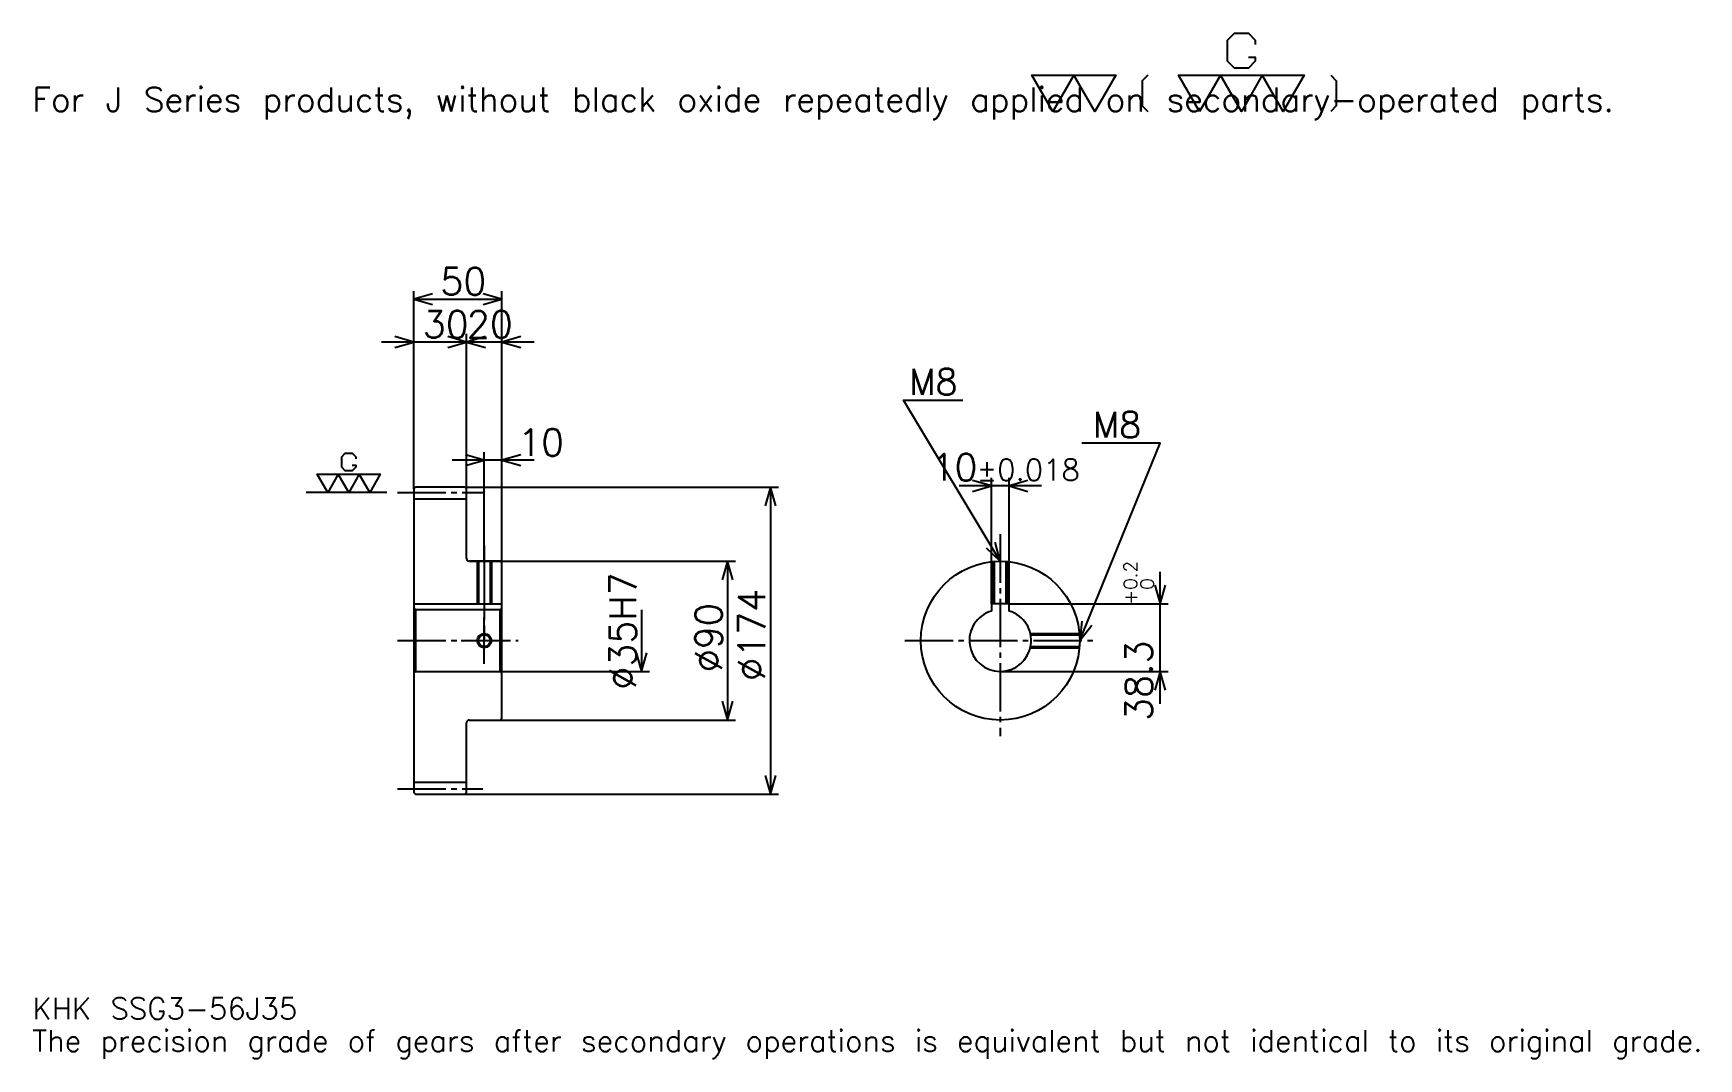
# Model space of a CAD drawing. Extents: x 31 to 975, y 11 to 592.
import ezdxf

# ---------------------------------------------------------------- set-up
doc = ezdxf.new("R2010")
doc.units = 0
doc.linetypes.add('DASHDOT', pattern=[36.521738, 27.391304, -3.043478, 3.043478, -3.043478])
doc.layers.get('0').update_dxf_attribs({"linetype": 'CONTINUOUS'})
doc.layers.add('DASHDOT', color=6, linetype='DASHDOT')
doc.styles.add('KANJI', font='TXT', dxfattribs={"bigfont": 'BIGFONT'})

msp = doc.modelspace()

# ---------------------------------------------------------------- linework, layer by layer
at = {"color": 5}
for p, q in [((246.521729, 335.043488), (246.521729, 446.130432)), ((296.521729, 335.043488), (296.521729, 446.130432)), ((246.521729, 441.565216), (296.521729, 441.565216)), ((294.782593, 417.217407), (228.260864, 417.217407)), ((314.782593, 417.217407), (258.260864, 417.217407)), ((276.521729, 335.043488), (276.521729, 421.782623)), ((314.782593, 350.260864), (268.260864, 350.260864)), ((286.521729, 335.043488), (286.521729, 354.826111)), ((573.913025, 268.843475), (573.913025, 340.217407)), ((583.913025, 268.843475), (583.913025, 340.217407)), ((246.521729, 334.043488), (246.521729, 335.043488)), ((275.521729, 335.043488), (296.521729, 335.043488)), ((276.521729, 334.043488), (276.521729, 335.043488)), ((286.521729, 293.043488), (286.521729, 335.043488)), ((286.521729, 293.043488), (286.521729, 335.043488)), ((296.521729, 335.043488), (453.260864, 335.043488)), ((296.521729, 292.043488), (296.521729, 335.043488)), ((448.695648, 335.043488), (448.695648, 161.043488)), ((602.173889, 335.652191), (555.652161, 335.652191)), ((278.021729, 293.043488), (296.521729, 293.043488)), ((296.521729, 293.043488), (428.913025, 293.043488)), ((424.347809, 293.043488), (424.347809, 203.043488)), ((669.565186, 212.282623), (669.565186, 287.10437)), ((375.652161, 265.543488), (375.652161, 230.543488)), ((583.913025, 268.843475), (674.130371, 268.843475)), ((296.521729, 230.543488), (380.217377, 230.543488)), ((578.913025, 230.543488), (674.130371, 230.543488)), ((278.021729, 203.043488), (296.521729, 203.043488)), ((296.521729, 203.043488), (428.913025, 203.043488)), ((275.521729, 161.043488), (296.521729, 161.043488)), ((296.521729, 161.043488), (453.260864, 161.043488))]:
    msp.add_line(p, q, dxfattribs=at)
at = {"color": 7}
msp.add_line((231.304337, 332.043488), (185.652161, 332.043488), dxfattribs=at)
at = {"color": 4}
for p, q in [((246.521729, 328.293488), (276.521729, 328.293488)), ((246.521729, 268.843475), (296.521729, 268.843475)), ((247.521729, 265.543488), (247.521729, 230.543488)), ((295.521729, 265.543488), (296.521729, 266.543488)), ((295.521729, 230.543488), (296.521729, 229.543488)), ((246.521729, 167.793488), (276.521729, 167.793488))]:
    msp.add_line(p, q, dxfattribs=at)
at = {"color": 7}
for points in [[(719.478271, 578.687012), (723.434814, 578.687012), (723.434814, 576.313049), (719.478271, 572.356567), (711.565247, 572.356567), (707.608704, 576.313049), (707.608704, 588.182617), (711.565247, 592.13916), (719.478271, 592.13916), (723.434814, 588.182617), (723.434814, 585.808716)], [(608.695679, 547.826111), (596.826111, 568.400024), (644.304382, 568.400024), (632.434814, 547.826111), (620.565247, 568.400024), (608.695679, 547.826111)], [(662.504395, 568.400024), (659.339172, 565.234802), (659.339172, 550.991333), (662.504395, 547.826111)], [(691.782654, 547.826111), (679.913086, 568.400024), (751.130493, 568.400024), (739.260864, 547.826111), (727.391357, 568.400024), (715.52179, 547.826111), (703.652222, 568.400024), (691.782654, 547.826111)], [(766.165222, 568.400024), (769.330444, 565.234802), (769.330444, 550.991333), (766.165222, 547.826111)], [(211.673904, 347.473938), (213.652161, 347.473938), (213.652161, 346.286957), (211.673904, 344.308716), (207.717377, 344.308716), (205.73912, 346.286957), (205.73912, 352.221741), (207.717377, 354.200012), (211.673904, 354.200012), (213.652161, 352.221741), (213.652161, 351.03479)], [(197.82608, 332.043488), (191.891296, 342.330444), (227.499985, 342.330444), (221.565201, 332.043488), (215.630432, 342.330444), (209.695648, 332.043488), (203.760864, 342.330444), (197.82608, 332.043488)]]:
    msp.add_lwpolyline(points, dxfattribs=at)
at = {"color": 5}
for points in [[(257.173889, 444.608704), (246.521729, 441.565216), (257.173889, 438.521729)], [(285.869568, 438.521729), (296.521729, 441.565216), (285.869568, 444.608704)], [(235.869553, 414.17395), (246.521729, 417.217407), (235.869553, 420.260864)], [(265.869568, 414.17395), (276.521729, 417.217407), (265.869568, 420.260864)], [(287.173889, 420.260864), (276.521729, 417.217407), (287.173889, 414.17395)], [(307.173889, 420.260864), (296.521729, 417.217407), (307.173889, 414.17395)], [(578.913025, 293.043488), (524.130432, 384.347839), (557.608643, 384.347839)], [(623.913025, 248.043488), (669.565186, 360), (625.130493, 360)], [(275.869568, 347.217407), (286.521729, 350.260864), (275.869568, 353.304352)], [(307.173889, 353.304352), (296.521729, 350.260864), (307.173889, 347.217407)], [(451.739136, 324.391296), (448.695648, 335.043488), (445.652161, 324.391296)], [(563.260864, 332.608704), (573.913025, 335.652191), (563.260864, 338.695679)], [(594.565186, 338.695679), (583.913025, 335.652191), (594.565186, 332.608704)], [(570.822754, 300.611786), (578.913025, 293.043488), (576.042297, 303.7435)], [(427.391296, 282.391296), (424.347809, 293.043488), (421.304321, 282.391296)], [(666.521729, 279.495667), (669.565186, 268.843475), (672.608643, 279.495667)], [(625.116943, 259.056305), (623.913025, 248.043488), (630.753296, 256.757965)], [(372.608673, 241.195663), (375.652161, 230.543488), (378.695618, 241.195663)], [(672.608643, 219.891312), (669.565186, 230.543488), (666.521729, 219.891312)], [(421.304321, 213.695663), (424.347809, 203.043488), (427.391296, 213.695663)], [(445.652161, 171.695663), (448.695648, 161.043488), (451.739136, 171.695663)]]:
    msp.add_lwpolyline(points, dxfattribs=at)
at = {"color": 4}
for points in [[(276.521729, 294.543488), (276.521729, 334.043488), (275.521729, 335.043488), (247.521729, 335.043488), (246.521729, 334.043488), (246.521729, 229.543488)], [(278.021729, 203.043488), (295.521729, 203.043488), (296.521729, 204.043488), (296.521729, 292.043488), (295.521729, 293.043488), (278.021729, 293.043488)], [(282.521729, 293.043488), (282.521729, 268.843475)], [(283.196716, 293.043488), (283.196716, 268.843475)], [(289.846741, 293.043488), (289.846741, 268.843475)], [(290.521729, 293.043488), (290.521729, 268.843475)], [(574.913025, 268.843475), (574.913025, 292.865356)], [(575.588013, 268.843475), (575.588013, 292.920471)], [(582.238037, 268.843475), (582.238037, 292.920471)], [(582.913025, 268.843475), (582.913025, 292.865356)], [(246.521729, 229.543488), (247.521729, 230.543488), (295.521729, 230.543488), (295.521729, 265.543488), (247.521729, 265.543488), (246.521729, 266.543488)], [(583.913025, 264.813995), (583.913025, 268.843475), (573.913025, 268.843475), (573.913025, 264.813995)], [(595.949707, 252.043488), (623.734863, 252.043488)], [(596.094238, 251.368484), (623.790039, 251.368484)], [(595.949707, 244.043488), (623.734863, 244.043488)], [(596.094238, 244.718491), (623.790039, 244.718491)], [(246.521729, 229.543488), (246.521729, 162.043488), (247.521729, 161.043488), (275.521729, 161.043488), (276.521729, 162.043488), (276.521729, 201.543488)]]:
    msp.add_lwpolyline(points, dxfattribs=at)
for centre, radius in [((578.913025, 248.043488), 45), ((286.521729, 248.043488), 3.325)]:
    msp.add_circle(centre, radius, dxfattribs=at)
at = {"color": 7}
msp.add_circle((286.521729, 248.043488), 4, dxfattribs=at)
at = {"color": 4}
for centre, radius, start, end in [((278.021729, 294.543488), 1.5, 180, 270), ((578.913025, 248.043488), 17.5, 106.601549926, 73.398450074), ((278.021729, 201.543488), 1.5, 90, 180)]:
    msp.add_arc(centre, radius, start, end, dxfattribs=at)
at = {"layer": 'DASHDOT', "color": 7}
for p, q in [((237.391296, 332.043488), (285.652161, 332.043488)), ((578.913025, 308.260864), (578.913025, 193.913055)), ((286.521729, 293.043488), (286.521729, 248.043488)), ((237.391296, 248.043488), (305.652161, 248.043488)), ((524.782593, 248.043488), (633.043457, 248.043488)), ((237.391296, 164.043488), (285.652161, 164.043488))]:
    msp.add_line(p, q, dxfattribs=at)
for points in [[(286.521729, 302.17392), (286.521729, 259.713043)], [(286.521729, 234.913055), (286.521729, 261.17392)], [(273.391296, 248.043488), (299.652161, 248.043488)]]:
    msp.add_lwpolyline(points, dxfattribs=at)

# ---------------------------------------------------------------- texts
at = {"color": 7, "style": 'KANJI'}
for s, height, p in [('For J Series products, without black oxide repeatedly applied on secondary-operated parts.', 13.695652, (30.434782, 547.826111)), ('50', 15.217391, (261.630432, 444)), ('30', 15.217391, (251.630417, 419.652191)), ('20', 15.217391, (276.630432, 419.652191)), ('M8', 14.608696, (527.173889, 387.391296)), ('M8', 14.608696, (631.217407, 363.043488)), ('10', 15.217391, (305.652161, 352.695679)), ('10', 15.217391, (539.892578, 338.695679)), ('%%p0.018', 12.173913, (565.608154, 338.695679)), ('KHK SSG3-56J35', 12.173913, (30.434782, 33.47826)), ('The precision grade of gears after secondary operations is equivalent but not identical to its original grade.', 12.173913, (30.434782, 15.217391))]:
    msp.add_text(s, height=height, dxfattribs=at).set_placement(p)
for s, height, p in [('%%c35H7', 15.217391, (372.608673, 220.271744)), ('0.2', 7.608696, (656.478271, 276.861877)), ('%%c174', 15.217391, (445.652161, 225.217407)), ('+', 7.608696, (656.478271, 268.340149)), ('0', 7.608696, (665.913025, 276.861877)), ('%%c90', 15.217391, (421.304321, 230.163055)), ('38.3', 15.217391, (665, 202.473251))]:
    msp.add_text(s, height=height, rotation=90, dxfattribs=at).set_placement(p)

doc.saveas('drawing.dxf')
